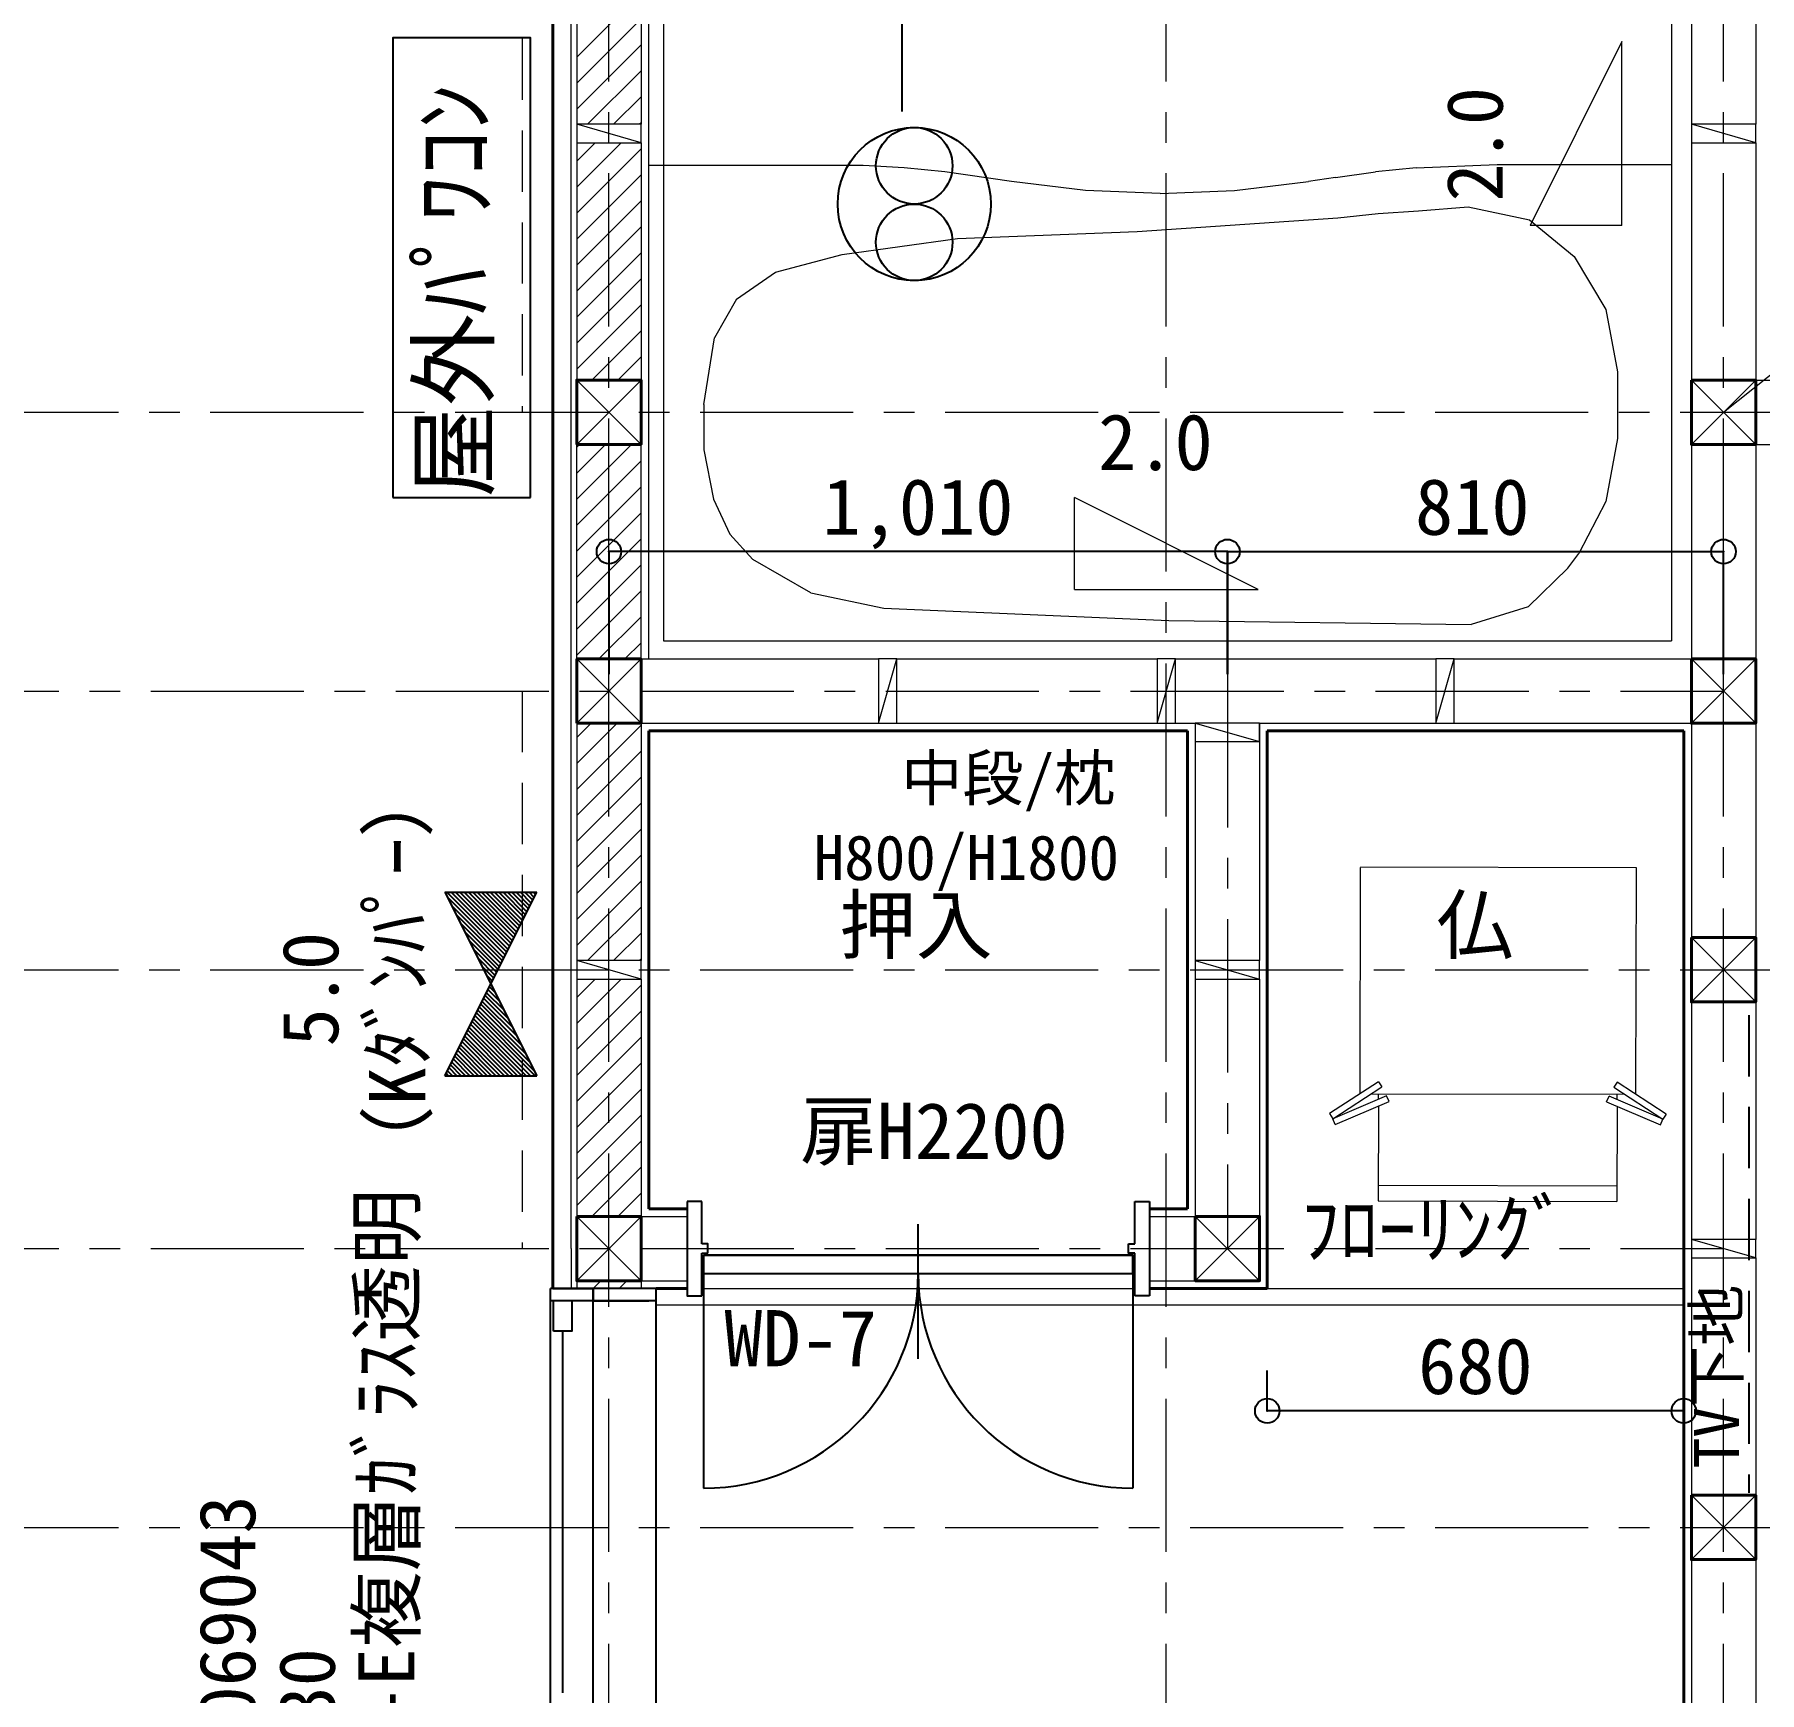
# Model space of a CAD drawing. Units: millimetres at full size, sheet at 1:50. Extents: x -21826 to 54909, y -26252 to 22610.
# Drawn here: x -4729 to -1913, y -2181 to 525 of the extents above; entities that cross this region are included whole.
import ezdxf
from ezdxf.enums import TextEntityAlignment as Align

# ---------------------------------------------------------------- set-up
doc = ezdxf.new("R2010")
doc.units = ezdxf.units.MM
doc.header["$LTSCALE"] = 50
doc.header["$PDMODE"] = 32
doc.header["$PDSIZE"] = 40
for name, pattern in [('CHAIN1', [8, 5, -1, 1, -1]), ('DASHED2', [3, 2, -1]), ('DASHED3', [4, 3, -1])]:
    doc.linetypes.add(name, pattern=pattern)
for name, color, linetype, lineweight in [('3-1_通り芯・通り番号', 7, 'Continuous', 25), ('3-2_柱(黄)', 4, 'Continuous', 9), ('3-3_仕上線(黄)', 3, 'Continuous', 40), ('3-4_下地・間柱(水色)', 4, 'Continuous', 9), ('3-5_サッシ・室内建具', 7, 'Continuous', 25), ('3-6_住宅設備・造作', 4, 'Continuous', 9), ('3-8_ハッチング', 4, 'Continuous', 9), ('3-9_建築設備', 5, 'Continuous', 25), ('3-A_文字', 7, 'Continuous', 25), ('3-E_ソリッド図形', 4, 'Continuous', 9), ('3-F_寸法・方位', 7, 'Continuous', 25), ('C-0', 6, 'Continuous', 25)]:
    doc.layers.add(name, color=color, linetype=linetype, lineweight=lineweight)
doc.styles.add('ＭＳ ゴシック', font='')
doc.styles.get('ＭＳ ゴシック').set_extended_font_data('MS Gothic')

msp = doc.modelspace()

# ---------------------------------------------------------------- linework, layer by layer
at = {"layer": '3-1_通り芯・通り番号', "color": 1, "linetype": 'CHAIN1', "lineweight": 18}
for p, q in [((-3791.26, -5551.2), (-3791.26, 6242.32)), ((-2881.26, -5551.2), (-2881.26, 6242.32)), ((-1971.26, -5551.2), (-1971.26, 6242.32)), ((-2781.26, -518.7), (-2781.26, -1456.2)), ((-6539.33, -546.2), (-1971.26, -546.2)), ((-7242.18, -1001.2), (7990.04, -1001.2)), ((-6539.33, -1456.2), (-1971.26, -1456.2)), ((-7242.18, -1911.2), (7990.04, -1911.2))]:
    msp.add_line(p, q, dxfattribs=at)
msp.add_lwpolyline([(-7242.18, -91.2), (1457.3, -91.2), (7990.04, -91.2)], dxfattribs=at)
at = {"layer": '3-2_柱(黄)'}
for p, q in [((-3843.76, -143.7), (-3738.76, -38.7)), ((-3843.76, -38.7), (-3738.76, -143.7)), ((-2023.76, -38.7), (-1918.76, -143.7)), ((-1918.76, -38.7), (-2023.76, -143.7)), ((-3843.76, -493.7), (-3738.76, -598.7)), ((-3738.76, -493.7), (-3843.76, -598.7)), ((-2023.76, -493.7), (-1918.76, -598.7)), ((-1918.76, -493.7), (-2023.76, -598.7)), ((-2023.76, -948.7), (-1918.76, -1053.7)), ((-1918.76, -948.7), (-2023.76, -1053.7)), ((-3843.76, -1403.7), (-3738.76, -1508.7)), ((-3738.76, -1403.7), (-3843.76, -1508.7)), ((-2833.76, -1403.7), (-2728.76, -1508.7)), ((-2728.76, -1403.7), (-2833.76, -1508.7)), ((-2023.76, -1858.7), (-1918.76, -1963.7)), ((-1918.76, -1858.7), (-2023.76, -1963.7))]:
    msp.add_line(p, q, dxfattribs=at)
at = {"layer": '3-2_柱(黄)', "color": 3, "lineweight": 40}
for p, q in [((-3843.76, -493.7), (-3843.76, -598.7)), ((-3843.76, -598.7), (-3738.76, -598.7)), ((-3738.76, -1403.7), (-3843.76, -1403.7))]:
    msp.add_line(p, q, dxfattribs=at)
at = {"layer": '3-2_柱(黄)', "color": 6, "linetype": 'DASHED2', "lineweight": 25}
msp.add_line((-1930.17, -1075.06), (-1930.17, -1854.95), dxfattribs=at)
at = {"layer": '3-2_柱(黄)', "color": 3, "lineweight": 40}
for points in [[(-3843.76, -143.7), (-3738.76, -143.7), (-3738.76, -38.7), (-3843.76, -38.7)], [(-2023.76, -38.7), (-2023.76, -143.7), (-1918.76, -143.7), (-1918.76, -38.7)], [(-2023.76, -493.7), (-2023.76, -598.7), (-1918.76, -598.7), (-1918.76, -493.7)], [(-2023.76, -948.7), (-2023.76, -1053.7), (-1918.76, -1053.7), (-1918.76, -948.7)], [(-2833.76, -1403.7), (-2833.76, -1508.7), (-2728.76, -1508.7), (-2728.76, -1403.7)], [(-2023.76, -1858.7), (-2023.76, -1963.7), (-1918.76, -1963.7), (-1918.76, -1858.7)]]:
    msp.add_lwpolyline(points, close=True, dxfattribs=at)
for points in [[(-3738.76, -598.7), (-3738.76, -493.7), (-3843.76, -493.7)], [(-3843.76, -1403.7), (-3843.76, -1508.7), (-3738.76, -1508.7), (-3738.76, -1403.7)]]:
    msp.add_lwpolyline(points, dxfattribs=at)
at = {"layer": '3-3_仕上線(黄)'}
for p, q in [((-3882.76, -91.2), (-3882.76, 818.8)), ((-3882.76, -546.2), (-3882.76, -91.2)), ((-3882.76, -1001.2), (-3882.76, -546.2)), ((-3726.26, -611.2), (-2846.26, -611.2)), ((-3726.26, -1001.2), (-3726.26, -611.2)), ((-2846.26, -611.2), (-2846.26, -1391.2)), ((-2036.26, -611.2), (-2716.26, -611.2)), ((-2716.26, -611.2), (-2716.26, -1521.2)), ((-2036.26, -611.2), (-2036.26, -1001.2)), ((-3882.76, -1456.2), (-3882.76, -1001.2)), ((-3726.26, -1391.2), (-3726.26, -1001.2)), ((-2036.26, -1001.2), (-2036.26, -1456.2)), ((-3726.26, -1391.2), (-3663.76, -1391.2)), ((-2908.76, -1391.2), (-2846.26, -1391.2)), ((-3882.76, -1456.2), (-3882.76, -1521.2)), ((-2036.26, -1456.2), (-2036.26, -1911.2)), ((-3714.26, -1521.2), (-3663.76, -1521.2)), ((-2908.76, -1521.2), (-2716.26, -1521.2)), ((-2036.26, -1911.2), (-2036.26, -2658.7))]:
    msp.add_line(p, q, dxfattribs=at)
at = {"layer": '3-4_下地・間柱(水色)'}
for p, q in [((-3852.76, -91.2), (-3852.76, 818.8)), ((-3843.76, 766.3), (-3843.76, 378.8)), ((-3738.76, 766.3), (-3738.76, 378.8)), ((-2023.76, 766.3), (-2023.76, 378.8)), ((-1918.76, 766.3), (-1918.76, 378.8)), ((-3738.76, 348.8), (-3843.76, 378.8)), ((-1918.76, 348.8), (-2023.76, 378.8)), ((-3843.76, 348.8), (-3843.76, -38.7)), ((-3738.76, 348.8), (-3738.76, -38.7)), ((-2023.76, 348.8), (-2023.76, -38.7)), ((-1918.76, 348.8), (-1918.76, -38.7)), ((-1918.76, -38.7), (-1531.26, -38.7)), ((-3852.76, -546.2), (-3852.76, -91.2)), ((-3843.76, -493.7), (-3843.76, -143.7)), ((-3738.76, -493.7), (-3738.76, -143.7)), ((-2023.76, -143.7), (-2023.76, -493.7)), ((-1918.76, -143.7), (-1531.26, -143.7)), ((-1918.76, -143.7), (-1918.76, -493.7)), ((-3738.76, -493.7), (-3351.26, -493.7)), ((-3351.26, -598.7), (-3321.26, -493.7)), ((-3321.26, -493.7), (-2896.26, -493.7)), ((-2896.26, -598.7), (-2866.26, -493.7)), ((-2866.26, -493.7), (-2781.26, -493.7)), ((-2781.26, -493.7), (-2441.26, -493.7)), ((-2441.26, -598.7), (-2411.26, -493.7)), ((-2411.26, -493.7), (-2023.76, -493.7)), ((-3843.76, -598.7), (-3843.76, -986.2)), ((-3738.76, -598.7), (-3351.26, -598.7)), ((-3738.76, -598.7), (-3738.76, -986.2)), ((-3321.26, -598.7), (-2896.26, -598.7)), ((-2866.26, -598.7), (-2833.76, -598.7)), ((-2833.76, -598.7), (-2833.76, -986.2)), ((-2833.76, -598.7), (-2728.76, -628.7)), ((-2728.76, -598.7), (-2441.26, -598.7)), ((-2728.76, -598.7), (-2728.76, -986.2)), ((-2411.26, -598.7), (-2023.76, -598.7)), ((-2023.76, -598.7), (-2023.76, -948.7)), ((-1918.76, -598.7), (-1918.76, -948.7)), ((-3738.76, -1016.2), (-3843.76, -986.2)), ((-2833.76, -986.2), (-2728.76, -1016.2)), ((-3843.76, -1016.2), (-3843.76, -1403.7)), ((-3738.76, -1016.2), (-3738.76, -1403.7)), ((-2833.76, -1016.2), (-2833.76, -1403.7)), ((-2728.76, -1016.2), (-2728.76, -1403.7)), ((-2023.76, -1053.7), (-2023.76, -1441.2)), ((-1918.76, -1053.7), (-1918.76, -1441.2)), ((-3738.76, -1403.7), (-3663.76, -1403.7)), ((-3639.76, -1403.7), (-3639.66, -1403.7)), ((-2908.76, -1403.7), (-2833.76, -1403.7)), ((-3852.76, -1456.2), (-3852.76, -1521.2)), ((-1918.76, -1471.2), (-2023.76, -1441.2)), ((-2023.76, -1471.2), (-2023.76, -1858.7)), ((-1918.76, -1471.2), (-1918.76, -1858.7)), ((-3843.76, -1508.7), (-3843.76, -1521.2)), ((-3738.76, -1508.7), (-3663.76, -1508.7)), ((-3738.76, -1508.7), (-3738.76, -1521.2)), ((-3639.76, -1508.7), (-3639.66, -1508.7)), ((-2908.76, -1508.7), (-2833.76, -1508.7)), ((-2023.76, -1963.7), (-2023.76, -2351.2)), ((-1918.76, -1963.7), (-1918.76, -2351.2))]:
    msp.add_line(p, q, dxfattribs=at)
for points in [[(-3843.76, 348.8), (-3738.76, 348.8), (-3738.76, 378.8), (-3843.76, 378.8)], [(-2023.76, 348.8), (-1918.76, 348.8), (-1918.76, 378.8), (-2023.76, 378.8)], [(-3351.26, -493.7), (-3351.26, -598.7), (-3321.26, -598.7), (-3321.26, -493.7)], [(-2896.26, -493.7), (-2896.26, -598.7), (-2866.26, -598.7), (-2866.26, -493.7)], [(-2441.26, -493.7), (-2441.26, -598.7), (-2411.26, -598.7), (-2411.26, -493.7)], [(-2728.76, -598.7), (-2833.76, -598.7), (-2833.76, -628.7), (-2728.76, -628.7)], [(-3843.76, -1016.2), (-3738.76, -1016.2), (-3738.76, -986.2), (-3843.76, -986.2)], [(-2728.76, -986.2), (-2833.76, -986.2), (-2833.76, -1016.2), (-2728.76, -1016.2)], [(-2023.76, -1471.2), (-1918.76, -1471.2), (-1918.76, -1441.2), (-2023.76, -1441.2)]]:
    msp.add_lwpolyline(points, close=True, dxfattribs=at)
msp.add_lwpolyline([(-3852.76, -1456.2), (-3852.76, -1001.2), (-3852.76, -546.2)], dxfattribs=at)
at = {"layer": '3-5_サッシ・室内建具'}
for p, q in [((-3639.76, -1379.2), (-3663.76, -1379.2)), ((-3639.76, -1448.7), (-3639.76, -1379.2)), ((-2932.76, -1379.2), (-2908.76, -1379.2)), ((-2932.76, -1448.7), (-2932.76, -1379.2)), ((-2908.76, -1379.2), (-2908.76, -1533.2)), ((-3286.26, -1636.2), (-3286.26, -1416.2)), ((-3639.76, -1533.2), (-3639.76, -1463.7)), ((-3639.76, -1463.7), (-3629.76, -1463.7)), ((-2942.76, -1448.7), (-2932.76, -1448.7)), ((-2932.76, -1533.2), (-2932.76, -1463.7)), ((-3636.76, -1466.7), (-2935.76, -1466.7)), ((-3636.76, -1496.7), (-3636.76, -1847.2)), ((-2935.76, -1496.7), (-2935.76, -1847.2)), ((-3886.76, -1541.2), (-3886.76, -1521.2)), ((-3714.26, -1521.2), (-3886.76, -1521.2)), ((-3714.26, -1541.2), (-3886.76, -1541.2)), ((-3886.76, -2231.2), (-3886.76, -1541.2)), ((-3882.76, -1521.2), (-3873.76, -1521.2)), ((-3882.76, -1521.2), (-3816.76, -1521.2)), ((-3881.76, -1591.2), (-3881.76, -1541.2)), ((-3816.76, -1541.2), (-3816.76, -1521.2)), ((-3816.76, -1521.2), (-3816.76, -1541.2)), ((-3816.76, -2231.2), (-3816.76, -1541.2)), ((-3816.76, -1541.2), (-3726.26, -1541.2)), ((-3714.26, -1541.2), (-3714.26, -1521.2)), ((-3714.26, -2251.2), (-3714.26, -1521.2)), ((-2908.76, -1533.2), (-2932.76, -1533.2)), ((-3866.76, -2181.2), (-3866.76, -1591.2))]:
    msp.add_line(p, q, dxfattribs=at)
for points in [[(-3663.76, -1379.2), (-3663.76, -1533.2), (-3639.76, -1533.2)], [(-3629.76, -1463.7), (-3629.76, -1448.7), (-3639.76, -1448.7)], [(-2932.76, -1463.7), (-2942.76, -1463.7), (-2942.76, -1448.7)], [(-3851.76, -1541.2), (-3851.76, -1591.2), (-3881.76, -1591.2)]]:
    msp.add_lwpolyline(points, dxfattribs=at)
msp.add_lwpolyline([(-3636.76, -1466.7), (-3636.76, -1496.7), (-2935.76, -1496.7), (-2935.76, -1466.7)], close=True, dxfattribs=at)
for centre, start, end in [((-3636.76, -1496.7), 270, 0), ((-2935.76, -1496.7), 180, 270)]:
    msp.add_arc(centre, 350.5, start, end, dxfattribs=at)
at = {"layer": '3-6_住宅設備・造作'}
for p, q in [((-3702.22, 1643.3), (-3702.22, -464.32)), ((-2056.26, 1643.3), (-2056.26, -464.32)), ((-3375.96, 311.68), (-3726.26, 311.68)), ((-3309.18, 307.73), (-3375.96, 311.68)), ((-2473.35, 307.77), (-2340.76, 312.99)), ((-2340.76, 312.99), (-2056.26, 312.99)), ((-3242.59, 301.15), (-3309.18, 307.73)), ((-3133.8, 285.21), (-3242.59, 301.15)), ((-3012.82, 270.85), (-3133.8, 285.21)), ((-2605.11, 292.13), (-2648.71, 285.21)), ((-2605.11, 292.13), (-2539.37, 301.25)), ((-2473.35, 307.77), (-2539.37, 301.25)), ((-1971.26, -91.2), (-1500.48, 285.42)), ((-2891.26, 266.07), (-3012.82, 270.85)), ((-2600.97, 226.14), (-2535.41, 233.35)), ((-2535.41, 233.35), (-2469.59, 237.69)), ((-2469.59, 237.69), (-2388.47, 244.17)), ((-2214.97, 163.26), (-2163.25, 76.41)), ((-3582.9, 93.23), (-3519.53, 137.71)), ((-3582.9, 93.23), (-3618.99, 30.56)), ((-2163.25, 76.41), (-2144.47, -25.36)), ((-3636.35, -78.63), (-3618.99, 30.56)), ((-2144.47, -25.36), (-2144.45, -133.96)), ((-3636.35, -78.63), (-3636.37, -152.34)), ((-2144.45, -133.96), (-2163.2, -236.96)), ((-3636.37, -152.34), (-3620.26, -233.29)), ((-3620.26, -233.29), (-3593.59, -289.91)), ((-2163.2, -236.96), (-2207.38, -321.89)), ((-3593.59, -289.91), (-3556.41, -331.25)), ((-3461.4, -385.66), (-3556.41, -331.25)), ((-2225.27, -345.89), (-2207.38, -321.89)), ((-2225.27, -345.89), (-2290.22, -408.78)), ((-2290.22, -408.78), (-2383.1, -437.71)), ((-3702.22, -464.32), (-2056.26, -464.32)), ((-2564.84, -1203.32), (-2564.07, -834.32)), ((-2534.63, -1183.93), (-2614.83, -1235.77)), ((-2545.84, -1203.36), (-2132.84, -1204.22)), ((-2534.85, -1212.38), (-2534.84, -1203.38)), ((-2534.63, -1183.93), (-2529.2, -1192.32)), ((-2162.14, -1216.87), (-2158.21, -1207.67)), ((-2144.86, -1213.19), (-2144.84, -1204.19)), ((-2064.84, -1236.64), (-2144.82, -1184.46)), ((-2605.48, -1253.46), (-2517.49, -1216.33)), ((-2534.88, -1223.38), (-2535.2, -1378.38)), ((-2162.14, -1216.87), (-2074.31, -1254.37)), ((-2144.88, -1224.19), (-2145.2, -1379.19)), ((-2064.84, -1236.64), (-2070.3, -1245.02)), ((-2605.48, -1253.46), (-2609.37, -1244.25)), ((-2535.2, -1378.38), (-2145.2, -1379.19)), ((-2145.15, -1354.19), (-2535.15, -1353.38))]:
    msp.add_line(p, q, dxfattribs=at)
for points in [[(-2891.26, 266.07), (-2769.7, 270.85), (-2648.71, 285.21)], [(-3519.53, 137.71), (-3410.37, 166.48), (-3221.9, 192.36), (-2928.84, 203.76), (-2600.97, 226.14)], [(-2388.47, 244.17), (-2287.95, 223.05), (-2214.97, 163.26)], [(-3461.4, -385.66), (-3342.57, -411.12), (-2876.73, -430.98), (-2383.1, -437.71)], [(-2564.07, -833.32), (-2114.07, -834.25), (-2114.84, -1204.25)], [(-2614.83, -1235.77), (-2609.41, -1244.17), (-2529.2, -1192.32)], [(-2517.49, -1216.33), (-2521.38, -1207.12), (-2609.37, -1244.25)], [(-2074.31, -1254.37), (-2070.38, -1245.17), (-2158.21, -1207.67)], [(-2144.82, -1184.46), (-2150.28, -1192.84), (-2070.3, -1245.02)]]:
    msp.add_lwpolyline(points, dxfattribs=at)
at = {"layer": '3-8_ハッチング'}
for p, q in [((-3726.26, -493.7), (-3726.26, 1676.3)), ((-3738.76, 766.3), (-3738.76, 378.8)), ((-3843.76, 488.36), (-3738.76, 593.36)), ((-3843.76, 445.94), (-3738.76, 550.94)), ((-3843.76, 403.51), (-3738.76, 508.51)), ((-3826.04, 378.8), (-3738.76, 466.08)), ((-3738.76, 423.66), (-3783.61, 378.8)), ((-3738.76, 381.23), (-3741.19, 378.8)), ((-3813.61, 348.8), (-3843.76, 318.66)), ((-3771.19, 348.8), (-3843.76, 276.23)), ((-3843.76, 233.8), (-3738.76, 338.8)), ((-3738.76, 348.8), (-3738.76, -38.7)), ((-3843.76, 191.38), (-3738.76, 296.38)), ((-3843.76, 148.95), (-3738.76, 253.95)), ((-3843.76, 106.52), (-3738.76, 211.52)), ((-3843.76, 64.1), (-3738.76, 169.1)), ((-3843.76, 21.67), (-3738.76, 126.67)), ((-3843.76, -20.75), (-3738.76, 84.25)), ((-3819.28, -38.7), (-3738.76, 41.82)), ((-3776.85, -38.7), (-3738.76, -0.61)), ((-3843.76, -148.03), (-3839.42, -143.7)), ((-3843.76, -190.46), (-3797, -143.7)), ((-3843.76, -232.89), (-3754.57, -143.7)), ((-3738.76, -493.7), (-3738.76, -143.7)), ((-3843.76, -275.31), (-3738.76, -170.31)), ((-3843.76, -317.74), (-3738.76, -212.74)), ((-3843.76, -360.17), (-3738.76, -255.17)), ((-3843.76, -402.59), (-3738.76, -297.59)), ((-3843.76, -445.02), (-3738.76, -340.02)), ((-3843.76, -487.44), (-3738.76, -382.44)), ((-3807.59, -493.7), (-3738.76, -424.87)), ((-3765.16, -493.7), (-3738.76, -467.3)), ((-3843.76, -622.08), (-3820.38, -598.7)), ((-3843.76, -664.51), (-3777.95, -598.7)), ((-3843.76, -706.93), (-3738.76, -601.93)), ((-3738.76, -598.7), (-3738.76, -986.2)), ((-3843.76, -749.36), (-3738.76, -644.36)), ((-3843.76, -791.78), (-3738.76, -686.78)), ((-3843.76, -834.21), (-3738.76, -729.21)), ((-3843.76, -876.64), (-3738.76, -771.64)), ((-3843.76, -919.06), (-3738.76, -814.06)), ((-3843.76, -961.49), (-3738.76, -856.49)), ((-3826.04, -986.2), (-3738.76, -898.92)), ((-3738.76, -941.34), (-3783.61, -986.2)), ((-3738.76, -983.77), (-3741.19, -986.2)), ((-3813.61, -1016.2), (-3843.76, -1046.34)), ((-3771.19, -1016.2), (-3843.76, -1088.77)), ((-3843.76, -1131.2), (-3738.76, -1026.2)), ((-3738.76, -1016.2), (-3738.76, -1403.7)), ((-3843.76, -1173.62), (-3738.76, -1068.62)), ((-3843.76, -1216.05), (-3738.76, -1111.05)), ((-3843.76, -1258.48), (-3738.76, -1153.48)), ((-3843.76, -1300.9), (-3738.76, -1195.9)), ((-3843.76, -1343.33), (-3738.76, -1238.33)), ((-3843.76, -1385.75), (-3738.76, -1280.75)), ((-3819.28, -1403.7), (-3738.76, -1323.18)), ((-3776.85, -1403.7), (-3738.76, -1365.61)), ((-3804.35, -1508.7), (-3816.85, -1521.2)), ((-3761.93, -1508.7), (-3774.43, -1521.2)), ((-3738.76, -1508.7), (-3738.76, -1521.2))]:
    msp.add_line(p, q, dxfattribs=at)
at = {"layer": '3-9_建築設備', "linetype": 'DASHED3'}
msp.add_line((-3313.1, 949.78), (-3313.1, 373.67), dxfattribs=at)
at = {"layer": '3-9_建築設備'}
msp.add_line((-4144.36, -230.09), (-3919.36, -230.09), dxfattribs=at)
msp.add_lwpolyline([(-3919.36, -230.09), (-3919.36, 519.91), (-4144.36, 519.91), (-4144.36, -230.09)], dxfattribs=at)
for centre, radius in [((-3292.71, 248.67), 125), ((-3292.71, 311.17), 62.5), ((-3292.71, 186.17), 62.5)]:
    msp.add_circle(centre, radius, dxfattribs=at)
at = {"layer": '3-A_文字'}
for p, q in [((-2781.26, -518.7), (-2781.26, -318.7)), ((-2781.26, -318.7), (-1971.26, -318.7)), ((-1971.26, -518.7), (-1971.26, -318.7))]:
    msp.add_line(p, q, dxfattribs=at)
for p in [(-2781.26, -318.7), (-1971.26, -318.7)]:
    msp.add_point(p, dxfattribs=at)
at = {"layer": '3-E_ソリッド図形'}
for p, q in [((-3714.26, -1548.2), (-2036.26, -1548.2)), ((-3639.76, -1521.2), (-2932.76, -1521.2)), ((-2716.26, -1521.2), (-2036.26, -1521.2))]:
    msp.add_line(p, q, dxfattribs=at)
at = {"layer": '3-F_寸法・方位'}
for p, q in [((-2781.26, -318.7), (-3791.26, -318.7)), ((-3791.26, -318.7), (-3791.26, -518.7)), ((-2781.26, -318.7), (-2781.26, -518.7)), ((-2716.26, -1721.08), (-2716.26, -1655.26)), ((-2036.26, -1721.08), (-2036.26, -1655.26)), ((-2036.26, -1721.08), (-2716.26, -1721.08))]:
    msp.add_line(p, q, dxfattribs=at)
for p in [(-3791.26, -318.7), (-2781.26, -318.7), (-2716.26, -1721.08), (-2036.26, -1721.08)]:
    msp.add_point(p, dxfattribs=at)
at = {"layer": 'C-0', "color": 4, "lineweight": 9}
for p, q in [((-2137.12, 513.8), (-2287.12, 213.8)), ((-2137.12, 213.8), (-2137.12, 513.8)), ((-2137.12, 213.8), (-2287.12, 213.8)), ((-2731.26, -380.34), (-3031.26, -230.34)), ((-3031.26, -380.34), (-3031.26, -230.34)), ((-3031.26, -380.34), (-2731.26, -380.34))]:
    msp.add_line(p, q, dxfattribs=at)
at = {"layer": 'C-0', "color": 4, "linetype": 'DASHED2', "lineweight": 9}
msp.add_line((-3932.76, -546.2), (-3932.76, -1456.2), dxfattribs=at)
at = {"layer": 'C-0'}
for p, q in [((-4059.06, -874.41), (-3909.06, -1174.41)), ((-4059.06, -874.41), (-3909.06, -874.41)), ((-4059.06, -1174.41), (-3909.06, -874.41)), ((-3958.04, -972.55), (-4056.01, -874.59)), ((-3960.4, -977.27), (-4055.05, -882.62)), ((-3955.69, -967.84), (-4048.93, -874.59)), ((-3962.76, -981.98), (-4047.98, -896.76)), ((-3953.33, -963.13), (-4041.86, -874.59)), ((-3950.97, -958.41), (-4034.79, -874.59)), ((-3948.62, -953.7), (-4027.72, -874.59)), ((-3946.26, -948.98), (-4020.65, -874.59)), ((-3943.9, -944.27), (-4013.58, -874.59)), ((-3941.54, -939.56), (-4006.51, -874.59)), ((-3939.19, -934.84), (-3999.44, -874.59)), ((-3936.83, -930.13), (-3992.37, -874.59)), ((-3934.47, -925.41), (-3985.3, -874.59)), ((-3932.12, -920.7), (-3978.22, -874.59)), ((-3929.76, -915.99), (-3971.15, -874.59)), ((-3927.4, -911.27), (-3964.08, -874.59)), ((-3925.05, -906.56), (-3957.01, -874.59)), ((-3922.69, -901.84), (-3949.94, -874.59)), ((-3920.33, -897.13), (-3942.87, -874.59)), ((-3917.97, -892.42), (-3935.8, -874.59)), ((-3915.62, -887.7), (-3928.73, -874.59)), ((-3913.26, -882.99), (-3921.66, -874.59)), ((-3910.9, -878.09), (-3914.58, -874.41)), ((-3965.11, -986.7), (-4040.91, -910.91)), ((-3967.47, -991.41), (-4033.83, -925.05)), ((-3969.83, -996.13), (-4026.76, -939.19)), ((-3972.19, -1000.84), (-4019.69, -953.33)), ((-3974.54, -1005.55), (-4012.62, -967.47)), ((-3976.9, -1010.27), (-4005.55, -981.62)), ((-3979.26, -1014.98), (-3998.48, -995.76)), ((-3981.61, -1019.7), (-3991.41, -1009.9)), ((-3963.12, -1066.47), (-3991.04, -1038.55)), ((-3970.2, -1052.33), (-3988.68, -1033.84)), ((-3977.27, -1038.19), (-3986.33, -1029.12)), ((-3983.97, -1024.41), (-3984.34, -1024.04)), ((-3920.7, -1151.32), (-4005.18, -1066.84)), ((-3927.77, -1137.18), (-4002.83, -1062.12)), ((-3934.84, -1123.04), (-4000.47, -1057.41)), ((-3941.91, -1108.9), (-3998.11, -1052.69)), ((-3948.98, -1094.75), (-3995.76, -1047.98)), ((-3956.05, -1080.61), (-3993.4, -1043.27)), ((-3939.85, -1174.59), (-4019.33, -1095.12)), ((-3932.78, -1174.59), (-4016.97, -1090.41)), ((-3925.71, -1174.59), (-4014.61, -1085.69)), ((-3918.64, -1174.59), (-4012.26, -1080.98)), ((-3911.57, -1174.41), (-4009.9, -1076.08)), ((-3913.63, -1165.46), (-4007.54, -1071.55)), ((-3982.28, -1174.59), (-4033.47, -1123.4)), ((-3975.21, -1174.59), (-4031.11, -1118.69)), ((-3968.14, -1174.59), (-4028.75, -1113.98)), ((-3961.07, -1174.59), (-4026.4, -1109.26)), ((-3954, -1174.59), (-4024.04, -1104.55)), ((-3946.92, -1174.59), (-4021.68, -1099.83)), ((-4024.71, -1174.59), (-4047.61, -1151.69)), ((-4017.64, -1174.59), (-4045.25, -1146.97)), ((-4010.56, -1174.59), (-4042.9, -1142.26)), ((-4003.49, -1174.59), (-4040.54, -1137.55)), ((-3996.42, -1174.59), (-4038.18, -1132.83)), ((-3989.35, -1174.59), (-4035.83, -1128.12)), ((-4059.06, -1174.41), (-3909.06, -1174.41)), ((-4052.99, -1174.59), (-4057.04, -1170.54)), ((-4045.92, -1174.59), (-4054.68, -1165.83)), ((-4038.85, -1174.59), (-4052.32, -1161.12)), ((-4031.78, -1174.59), (-4049.97, -1156.4))]:
    msp.add_line(p, q, dxfattribs=at)
at = {"layer": 'C-0', "color": 4, "linetype": 'DASHED2', "lineweight": 9}
msp.add_lwpolyline([(-3932.76, 1728.8), (-3932.76, 818.8), (-3932.76, -91.2)], dxfattribs=at)

# ---------------------------------------------------------------- texts
at = {"layer": '3-2_柱(黄)', "color": 6, "style": 'ＭＳ ゴシック'}
msp.add_text('TV下地', height=73.31, rotation=90, dxfattribs=at).set_placement((-1924.13, -1814.66), align=Align.BOTTOM_LEFT)
at = {"layer": '3-9_建築設備', "style": 'ＭＳ ゴシック'}
msp.add_text('屋外ﾊﾟﾜｺﾝ', height=110, rotation=90, dxfattribs=at).set_placement((-3956.95, -230.73), align=Align.BOTTOM_LEFT)
at = {"layer": '3-A_文字', "style": 'ＭＳ ゴシック'}
for s, height, p in [('810', 91.64, (-2475.01, -318.7)), ('中段/枕', 73.31, (-3314.1, -746.72)), ('H800/H1800', 73.31, (-3456.99, -876.68)), ('押入', 91.64, (-3415.01, -1001.2)), ('仏', 91.64, (-2440.01, -1001.2)), ('扉H2200', 91.64, (-3478.98, -1337.23)), ('ﾌﾛｰﾘﾝｸﾞ', 91.64, (-2660.52, -1497.48)), ('WD-7', 91.64, (-3602.83, -1675.83))]:
    msp.add_text(s, height=height, dxfattribs=at).set_placement(p, align=Align.BOTTOM_LEFT)
for s, p in [('Low-E複層ｶﾞﾗｽ透明', (-4081.26, -2419.95)), ('FIX069043', (-4341.26, -2419.95)), ('H=430', (-4211.26, -2419.95))]:
    msp.add_text(s, height=91.64, rotation=90, dxfattribs=at).set_placement(p, align=Align.BOTTOM_LEFT)
at = {"layer": '3-F_寸法・方位', "style": 'ＭＳ ゴシック'}
for s, p in [('1,010', (-3442.51, -318.7)), ('680', (-2470.01, -1721.08))]:
    msp.add_text(s, height=91.64, dxfattribs=at).set_placement(p, align=Align.BOTTOM_LEFT)
at = {"layer": 'C-0', "color": 5, "style": 'ＭＳ ゴシック'}
msp.add_text('2.0', height=91.64, rotation=90, dxfattribs=at).set_placement((-2304.33, 252.72), align=Align.BOTTOM_LEFT)
msp.add_text('2.0', height=91.64, dxfattribs=at).set_placement((-2992.34, -213.12), align=Align.BOTTOM_LEFT)
at = {"layer": 'C-0', "style": 'ＭＳ ゴシック'}
for s, p in [('（Kﾀﾞﾝﾊﾟｰ）', (-4063.67, -1347.63)), ('5.0', (-4205.65, -1126.31))]:
    msp.add_text(s, height=91.64, rotation=90, dxfattribs=at).set_placement(p, align=Align.BOTTOM_LEFT)

doc.saveas('drawing.dxf')
